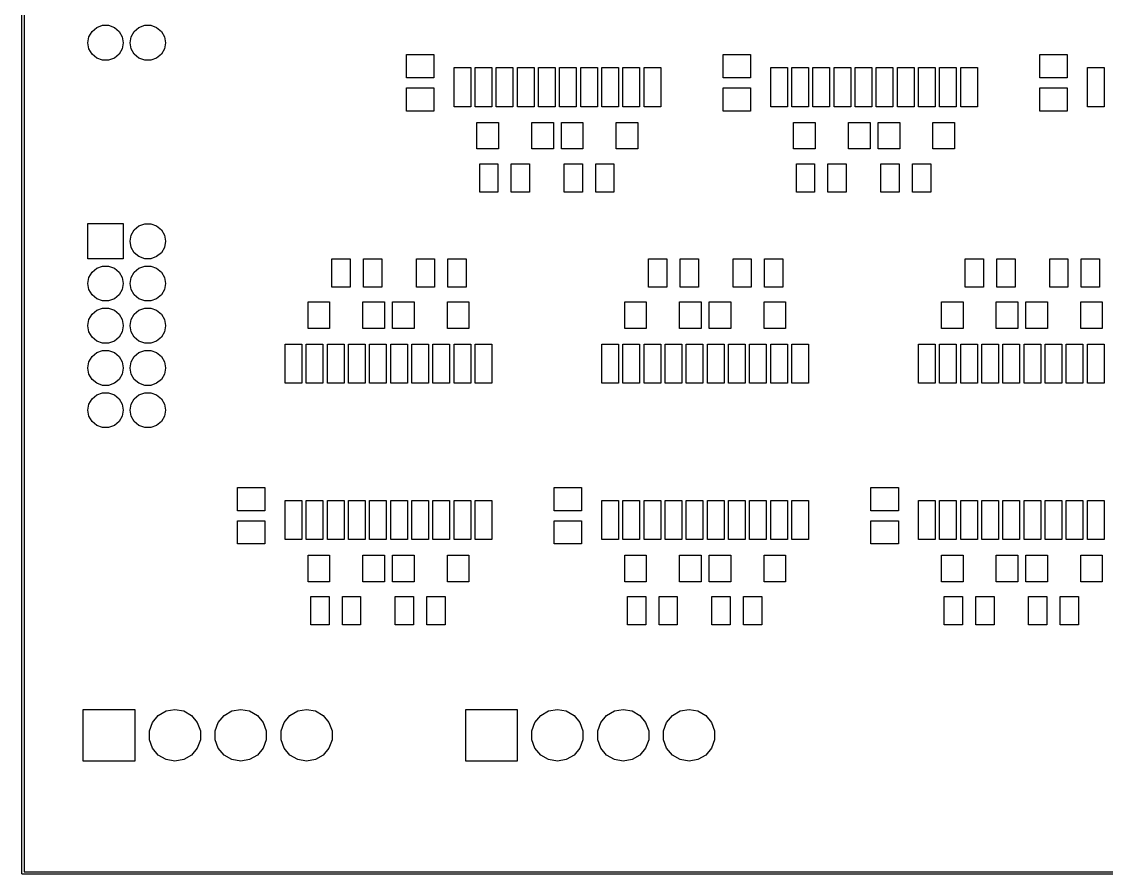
# Model space of a CAD drawing. Extents: x 25 to 125, y -125 to -25.
# Drawn here: x 24.9 to 90.2, y -125.1 to -73.8 of the extents above; entities that cross this region are included whole.
import ezdxf

# ---------------------------------------------------------------- set-up
doc = ezdxf.new("R2010")
doc.units = 0
doc.header["$MEASUREMENT"] = 0
doc.layers.add('BLACK', color=7, linetype='CONTINUOUS')

msp = doc.modelspace()

# ---------------------------------------------------------------- linework, layer by layer
at = {"layer": 'Black'}
for p, q in [((24.925, -125), (24.925, -25)), ((25.075, -25.075), (25.075, -124.925)), ((28.9725, -74.6892), (29.1572, -74.3693)), ((29.1572, -74.3693), (29.4402, -74.1318)), ((29.4402, -74.1318), (29.7873, -74.0055)), ((29.7873, -74.0055), (30.1567, -74.0055)), ((30.1567, -74.0055), (30.5038, -74.1318)), ((30.5038, -74.1318), (30.7868, -74.3693)), ((30.7868, -74.3693), (30.9715, -74.6892)), ((31.5125, -74.6892), (31.6972, -74.3693)), ((31.6972, -74.3693), (31.9802, -74.1318)), ((31.9802, -74.1318), (32.3273, -74.0055)), ((32.3273, -74.0055), (32.6967, -74.0055)), ((32.6967, -74.0055), (33.0438, -74.1318)), ((33.0438, -74.1318), (33.3268, -74.3693)), ((33.3268, -74.3693), (33.5115, -74.6892)), ((28.9084, -75.0529), (28.9725, -74.6892)), ((30.9715, -74.6892), (31.0356, -75.0529)), ((31.4484, -75.0529), (31.5125, -74.6892)), ((33.5115, -74.6892), (33.5756, -75.0529)), ((28.9084, -75.0611), (28.9084, -75.0529)), ((28.9725, -75.4248), (28.9084, -75.0611)), ((29.1572, -75.7447), (28.9725, -75.4248)), ((30.9715, -75.4248), (30.7868, -75.7447)), ((31.0356, -75.0611), (30.9715, -75.4248)), ((31.0356, -75.0529), (31.0356, -75.0611)), ((31.4484, -75.0611), (31.4484, -75.0529)), ((31.5125, -75.4248), (31.4484, -75.0611)), ((31.6972, -75.7447), (31.5125, -75.4248)), ((33.5115, -75.4248), (33.3268, -75.7447)), ((33.5756, -75.0611), (33.5115, -75.4248)), ((33.5756, -75.0529), (33.5756, -75.0611)), ((29.4402, -75.9822), (29.1572, -75.7447)), ((29.7873, -76.1085), (29.4402, -75.9822)), ((30.1567, -76.1085), (29.7873, -76.1085)), ((30.5038, -75.9822), (30.1567, -76.1085)), ((30.7868, -75.7447), (30.5038, -75.9822)), ((31.9802, -75.9822), (31.6972, -75.7447)), ((32.3273, -76.1085), (31.9802, -75.9822)), ((32.6967, -76.1085), (32.3273, -76.1085)), ((33.0438, -75.9822), (32.6967, -76.1085)), ((33.3268, -75.7447), (33.0438, -75.9822)), ((48.07, -77.17), (48.07, -75.77)), ((48.07, -75.77), (49.72, -75.77)), ((49.72, -75.77), (49.72, -77.17)), ((67.12, -77.17), (67.12, -75.77)), ((67.12, -75.77), (68.77, -75.77)), ((68.77, -75.77), (68.77, -77.17)), ((86.17, -77.17), (86.17, -75.77)), ((86.17, -75.77), (87.82, -75.77)), ((87.82, -75.77), (87.82, -77.17)), ((50.935, -78.9), (50.935, -76.55)), ((50.935, -76.55), (51.935, -76.55)), ((51.935, -76.55), (51.935, -78.9)), ((52.205, -78.9), (52.205, -76.55)), ((52.205, -76.55), (53.205, -76.55)), ((53.205, -76.55), (53.205, -78.9)), ((53.475, -78.9), (53.475, -76.55)), ((53.475, -76.55), (54.475, -76.55)), ((54.475, -76.55), (54.475, -78.9)), ((54.745, -78.9), (54.745, -76.55)), ((54.745, -76.55), (55.745, -76.55)), ((55.745, -76.55), (55.745, -78.9)), ((56.015, -78.9), (56.015, -76.55)), ((56.015, -76.55), (57.015, -76.55)), ((57.015, -76.55), (57.015, -78.9)), ((57.285, -78.9), (57.285, -76.55)), ((57.285, -76.55), (58.285, -76.55)), ((58.285, -76.55), (58.285, -78.9)), ((58.555, -78.9), (58.555, -76.55)), ((58.555, -76.55), (59.555, -76.55)), ((59.555, -76.55), (59.555, -78.9)), ((59.825, -78.9), (59.825, -76.55)), ((59.825, -76.55), (60.825, -76.55)), ((60.825, -76.55), (60.825, -78.9)), ((61.095, -78.9), (61.095, -76.55)), ((61.095, -76.55), (62.095, -76.55)), ((62.095, -76.55), (62.095, -78.9)), ((62.365, -78.9), (62.365, -76.55)), ((62.365, -76.55), (63.365, -76.55)), ((63.365, -76.55), (63.365, -78.9)), ((69.985, -78.9), (69.985, -76.55)), ((69.985, -76.55), (70.985, -76.55)), ((70.985, -76.55), (70.985, -78.9)), ((71.255, -78.9), (71.255, -76.55)), ((71.255, -76.55), (72.255, -76.55)), ((72.255, -76.55), (72.255, -78.9)), ((72.525, -78.9), (72.525, -76.55)), ((72.525, -76.55), (73.525, -76.55)), ((73.525, -76.55), (73.525, -78.9)), ((73.795, -78.9), (73.795, -76.55)), ((73.795, -76.55), (74.795, -76.55)), ((74.795, -76.55), (74.795, -78.9)), ((75.065, -78.9), (75.065, -76.55)), ((75.065, -76.55), (76.065, -76.55)), ((76.065, -76.55), (76.065, -78.9)), ((76.335, -78.9), (76.335, -76.55)), ((76.335, -76.55), (77.335, -76.55)), ((77.335, -76.55), (77.335, -78.9)), ((77.605, -78.9), (77.605, -76.55)), ((77.605, -76.55), (78.605, -76.55)), ((78.605, -76.55), (78.605, -78.9)), ((78.875, -78.9), (78.875, -76.55)), ((78.875, -76.55), (79.875, -76.55)), ((79.875, -76.55), (79.875, -78.9)), ((80.145, -78.9), (80.145, -76.55)), ((80.145, -76.55), (81.145, -76.55)), ((81.145, -76.55), (81.145, -78.9)), ((81.415, -78.9), (81.415, -76.55)), ((81.415, -76.55), (82.415, -76.55)), ((82.415, -76.55), (82.415, -78.9)), ((89.035, -78.9), (89.035, -76.55)), ((89.035, -76.55), (90.035, -76.55)), ((90.035, -76.55), (90.035, -78.9)), ((49.72, -77.17), (48.07, -77.17)), ((68.77, -77.17), (67.12, -77.17)), ((87.82, -77.17), (86.17, -77.17)), ((48.07, -79.17), (48.07, -77.77)), ((48.07, -77.77), (49.72, -77.77)), ((49.72, -77.77), (49.72, -79.17)), ((67.12, -79.17), (67.12, -77.77)), ((67.12, -77.77), (68.77, -77.77)), ((68.77, -77.77), (68.77, -79.17)), ((86.17, -79.17), (86.17, -77.77)), ((86.17, -77.77), (87.82, -77.77)), ((87.82, -77.77), (87.82, -79.17)), ((51.935, -78.9), (50.935, -78.9)), ((53.205, -78.9), (52.205, -78.9)), ((54.475, -78.9), (53.475, -78.9)), ((55.745, -78.9), (54.745, -78.9)), ((57.015, -78.9), (56.015, -78.9)), ((58.285, -78.9), (57.285, -78.9)), ((59.555, -78.9), (58.555, -78.9)), ((60.825, -78.9), (59.825, -78.9)), ((62.095, -78.9), (61.095, -78.9)), ((63.365, -78.9), (62.365, -78.9)), ((70.985, -78.9), (69.985, -78.9)), ((72.255, -78.9), (71.255, -78.9)), ((73.525, -78.9), (72.525, -78.9)), ((74.795, -78.9), (73.795, -78.9)), ((76.065, -78.9), (75.065, -78.9)), ((77.335, -78.9), (76.335, -78.9)), ((78.605, -78.9), (77.605, -78.9)), ((79.875, -78.9), (78.875, -78.9)), ((81.145, -78.9), (80.145, -78.9)), ((82.415, -78.9), (81.415, -78.9)), ((90.035, -78.9), (89.035, -78.9)), ((49.72, -79.17), (48.07, -79.17)), ((68.77, -79.17), (67.12, -79.17)), ((87.82, -79.17), (86.17, -79.17)), ((52.31, -81.445), (52.31, -79.845)), ((52.31, -79.845), (53.61, -79.845)), ((53.61, -79.845), (53.61, -81.445)), ((55.61, -81.445), (55.61, -79.845)), ((55.61, -79.845), (56.91, -79.845)), ((56.91, -79.845), (56.91, -81.445)), ((57.39, -81.445), (57.39, -79.845)), ((57.39, -79.845), (58.69, -79.845)), ((58.69, -79.845), (58.69, -81.445)), ((60.69, -81.445), (60.69, -79.845)), ((60.69, -79.845), (61.99, -79.845)), ((61.99, -79.845), (61.99, -81.445)), ((71.36, -81.445), (71.36, -79.845)), ((71.36, -79.845), (72.66, -79.845)), ((72.66, -79.845), (72.66, -81.445)), ((74.66, -81.445), (74.66, -79.845)), ((74.66, -79.845), (75.96, -79.845)), ((75.96, -79.845), (75.96, -81.445)), ((76.44, -81.445), (76.44, -79.845)), ((76.44, -79.845), (77.74, -79.845)), ((77.74, -79.845), (77.74, -81.445)), ((79.74, -81.445), (79.74, -79.845)), ((79.74, -79.845), (81.04, -79.845)), ((81.04, -79.845), (81.04, -81.445)), ((53.61, -81.445), (52.31, -81.445)), ((56.91, -81.445), (55.61, -81.445)), ((58.69, -81.445), (57.39, -81.445)), ((61.99, -81.445), (60.69, -81.445)), ((72.66, -81.445), (71.36, -81.445)), ((75.96, -81.445), (74.66, -81.445)), ((77.74, -81.445), (76.44, -81.445)), ((81.04, -81.445), (79.74, -81.445)), ((52.475, -84.035), (52.475, -82.335)), ((52.475, -82.335), (53.575, -82.335)), ((53.575, -82.335), (53.575, -84.035)), ((54.375, -84.035), (54.375, -82.335)), ((54.375, -82.335), (55.475, -82.335)), ((55.475, -82.335), (55.475, -84.035)), ((57.555, -84.035), (57.555, -82.335)), ((57.555, -82.335), (58.655, -82.335)), ((58.655, -82.335), (58.655, -84.035)), ((59.455, -84.035), (59.455, -82.335)), ((59.455, -82.335), (60.555, -82.335)), ((60.555, -82.335), (60.555, -84.035)), ((71.525, -84.035), (71.525, -82.335)), ((71.525, -82.335), (72.625, -82.335)), ((72.625, -82.335), (72.625, -84.035)), ((73.425, -84.035), (73.425, -82.335)), ((73.425, -82.335), (74.525, -82.335)), ((74.525, -82.335), (74.525, -84.035)), ((76.605, -84.035), (76.605, -82.335)), ((76.605, -82.335), (77.705, -82.335)), ((77.705, -82.335), (77.705, -84.035)), ((78.505, -84.035), (78.505, -82.335)), ((78.505, -82.335), (79.605, -82.335)), ((79.605, -82.335), (79.605, -84.035)), ((53.575, -84.035), (52.475, -84.035)), ((55.475, -84.035), (54.375, -84.035)), ((58.655, -84.035), (57.555, -84.035)), ((60.555, -84.035), (59.455, -84.035)), ((72.625, -84.035), (71.525, -84.035)), ((74.525, -84.035), (73.425, -84.035)), ((77.705, -84.035), (76.605, -84.035)), ((79.605, -84.035), (78.505, -84.035)), ((28.9084, -88.0586), (28.9084, -85.9314)), ((28.9084, -85.9314), (31.0356, -85.9314)), ((31.0356, -85.9314), (31.0356, -88.0586)), ((31.6972, -86.3073), (31.9802, -86.0698)), ((31.9802, -86.0698), (32.3273, -85.9435)), ((32.3273, -85.9435), (32.6967, -85.9435)), ((32.6967, -85.9435), (33.0438, -86.0698)), ((33.0438, -86.0698), (33.3268, -86.3073)), ((31.4484, -86.9909), (31.5125, -86.6272)), ((31.5125, -86.6272), (31.6972, -86.3073)), ((33.3268, -86.3073), (33.5115, -86.6272)), ((33.5115, -86.6272), (33.5756, -86.9909)), ((31.4484, -86.9991), (31.4484, -86.9909)), ((31.5125, -87.3628), (31.4484, -86.9991)), ((31.6972, -87.6827), (31.5125, -87.3628)), ((33.5115, -87.3628), (33.3268, -87.6827)), ((33.5756, -86.9991), (33.5115, -87.3628)), ((33.5756, -86.9909), (33.5756, -86.9991)), ((31.0356, -88.0586), (28.9084, -88.0586)), ((31.9802, -87.9202), (31.6972, -87.6827)), ((32.3273, -88.0465), (31.9802, -87.9202)), ((32.6967, -88.0465), (32.3273, -88.0465)), ((33.0438, -87.9202), (32.6967, -88.0465)), ((33.3268, -87.6827), (33.0438, -87.9202)), ((43.585, -89.75), (43.585, -88.05)), ((43.585, -88.05), (44.685, -88.05)), ((44.685, -88.05), (44.685, -89.75)), ((45.485, -89.75), (45.485, -88.05)), ((45.485, -88.05), (46.585, -88.05)), ((46.585, -88.05), (46.585, -89.75)), ((48.665, -89.75), (48.665, -88.05)), ((48.665, -88.05), (49.765, -88.05)), ((49.765, -88.05), (49.765, -89.75)), ((50.565, -89.75), (50.565, -88.05)), ((50.565, -88.05), (51.665, -88.05)), ((51.665, -88.05), (51.665, -89.75)), ((62.635, -89.75), (62.635, -88.05)), ((62.635, -88.05), (63.735, -88.05)), ((63.735, -88.05), (63.735, -89.75)), ((64.535, -89.75), (64.535, -88.05)), ((64.535, -88.05), (65.635, -88.05)), ((65.635, -88.05), (65.635, -89.75)), ((67.715, -89.75), (67.715, -88.05)), ((67.715, -88.05), (68.815, -88.05)), ((68.815, -88.05), (68.815, -89.75)), ((69.615, -89.75), (69.615, -88.05)), ((69.615, -88.05), (70.715, -88.05)), ((70.715, -88.05), (70.715, -89.75)), ((81.685, -89.75), (81.685, -88.05)), ((81.685, -88.05), (82.785, -88.05)), ((82.785, -88.05), (82.785, -89.75)), ((83.585, -89.75), (83.585, -88.05)), ((83.585, -88.05), (84.685, -88.05)), ((84.685, -88.05), (84.685, -89.75)), ((86.765, -89.75), (86.765, -88.05)), ((86.765, -88.05), (87.865, -88.05)), ((87.865, -88.05), (87.865, -89.75)), ((88.665, -89.75), (88.665, -88.05)), ((88.665, -88.05), (89.765, -88.05)), ((89.765, -88.05), (89.765, -89.75)), ((29.1572, -88.8473), (29.4402, -88.6098)), ((29.4402, -88.6098), (29.7873, -88.4835)), ((29.7873, -88.4835), (30.1567, -88.4835)), ((30.1567, -88.4835), (30.5038, -88.6098)), ((30.5038, -88.6098), (30.7868, -88.8473)), ((31.6972, -88.8473), (31.9802, -88.6098)), ((31.9802, -88.6098), (32.3273, -88.4835)), ((32.3273, -88.4835), (32.6967, -88.4835)), ((32.6967, -88.4835), (33.0438, -88.6098)), ((33.0438, -88.6098), (33.3268, -88.8473)), ((28.9084, -89.5309), (28.9725, -89.1672)), ((28.9725, -89.1672), (29.1572, -88.8473)), ((30.7868, -88.8473), (30.9715, -89.1672)), ((30.9715, -89.1672), (31.0356, -89.5309)), ((31.4484, -89.5309), (31.5125, -89.1672)), ((31.5125, -89.1672), (31.6972, -88.8473)), ((33.3268, -88.8473), (33.5115, -89.1672)), ((33.5115, -89.1672), (33.5756, -89.5309)), ((28.9084, -89.5391), (28.9084, -89.5309)), ((28.9725, -89.9028), (28.9084, -89.5391)), ((29.1572, -90.2227), (28.9725, -89.9028)), ((30.9715, -89.9028), (30.7868, -90.2227)), ((31.0356, -89.5391), (30.9715, -89.9028)), ((31.0356, -89.5309), (31.0356, -89.5391)), ((31.4484, -89.5391), (31.4484, -89.5309)), ((31.5125, -89.9028), (31.4484, -89.5391)), ((31.6972, -90.2227), (31.5125, -89.9028)), ((33.5115, -89.9028), (33.3268, -90.2227)), ((33.5756, -89.5391), (33.5115, -89.9028)), ((33.5756, -89.5309), (33.5756, -89.5391)), ((44.685, -89.75), (43.585, -89.75)), ((46.585, -89.75), (45.485, -89.75)), ((49.765, -89.75), (48.665, -89.75)), ((51.665, -89.75), (50.565, -89.75)), ((63.735, -89.75), (62.635, -89.75)), ((65.635, -89.75), (64.535, -89.75)), ((68.815, -89.75), (67.715, -89.75)), ((70.715, -89.75), (69.615, -89.75)), ((82.785, -89.75), (81.685, -89.75)), ((84.685, -89.75), (83.585, -89.75)), ((87.865, -89.75), (86.765, -89.75)), ((89.765, -89.75), (88.665, -89.75)), ((29.4402, -90.4602), (29.1572, -90.2227)), ((29.7873, -90.5865), (29.4402, -90.4602)), ((30.1567, -90.5865), (29.7873, -90.5865)), ((30.5038, -90.4602), (30.1567, -90.5865)), ((30.7868, -90.2227), (30.5038, -90.4602)), ((31.9802, -90.4602), (31.6972, -90.2227)), ((32.3273, -90.5865), (31.9802, -90.4602)), ((32.6967, -90.5865), (32.3273, -90.5865)), ((33.0438, -90.4602), (32.6967, -90.5865)), ((33.3268, -90.2227), (33.0438, -90.4602)), ((42.15, -92.24), (42.15, -90.64)), ((42.15, -90.64), (43.45, -90.64)), ((43.45, -90.64), (43.45, -92.24)), ((45.45, -92.24), (45.45, -90.64)), ((45.45, -90.64), (46.75, -90.64)), ((46.75, -90.64), (46.75, -92.24)), ((47.23, -92.24), (47.23, -90.64)), ((47.23, -90.64), (48.53, -90.64)), ((48.53, -90.64), (48.53, -92.24)), ((50.53, -92.24), (50.53, -90.64)), ((50.53, -90.64), (51.83, -90.64)), ((51.83, -90.64), (51.83, -92.24)), ((61.2, -92.24), (61.2, -90.64)), ((61.2, -90.64), (62.5, -90.64)), ((62.5, -90.64), (62.5, -92.24)), ((64.5, -92.24), (64.5, -90.64)), ((64.5, -90.64), (65.8, -90.64)), ((65.8, -90.64), (65.8, -92.24)), ((66.28, -92.24), (66.28, -90.64)), ((66.28, -90.64), (67.58, -90.64)), ((67.58, -90.64), (67.58, -92.24)), ((69.58, -92.24), (69.58, -90.64)), ((69.58, -90.64), (70.88, -90.64)), ((70.88, -90.64), (70.88, -92.24)), ((80.25, -92.24), (80.25, -90.64)), ((80.25, -90.64), (81.55, -90.64)), ((81.55, -90.64), (81.55, -92.24)), ((83.55, -92.24), (83.55, -90.64)), ((83.55, -90.64), (84.85, -90.64)), ((84.85, -90.64), (84.85, -92.24)), ((85.33, -92.24), (85.33, -90.64)), ((85.33, -90.64), (86.63, -90.64)), ((86.63, -90.64), (86.63, -92.24)), ((88.63, -92.24), (88.63, -90.64)), ((88.63, -90.64), (89.93, -90.64)), ((89.93, -90.64), (89.93, -92.24)), ((29.1572, -91.3873), (29.4402, -91.1498)), ((29.4402, -91.1498), (29.7873, -91.0235)), ((29.7873, -91.0235), (30.1567, -91.0235)), ((30.1567, -91.0235), (30.5038, -91.1498)), ((30.5038, -91.1498), (30.7868, -91.3873)), ((31.6972, -91.3873), (31.9802, -91.1498)), ((31.9802, -91.1498), (32.3273, -91.0235)), ((32.3273, -91.0235), (32.6967, -91.0235)), ((32.6967, -91.0235), (33.0438, -91.1498)), ((33.0438, -91.1498), (33.3268, -91.3873)), ((28.9084, -92.0709), (28.9725, -91.7072)), ((28.9725, -91.7072), (29.1572, -91.3873)), ((30.7868, -91.3873), (30.9715, -91.7072)), ((30.9715, -91.7072), (31.0356, -92.0709)), ((31.4484, -92.0709), (31.5125, -91.7072)), ((31.5125, -91.7072), (31.6972, -91.3873)), ((33.3268, -91.3873), (33.5115, -91.7072)), ((33.5115, -91.7072), (33.5756, -92.0709)), ((28.9084, -92.0791), (28.9084, -92.0709)), ((28.9725, -92.4428), (28.9084, -92.0791)), ((29.1572, -92.7627), (28.9725, -92.4428)), ((30.9715, -92.4428), (30.7868, -92.7627)), ((31.0356, -92.0791), (30.9715, -92.4428)), ((31.0356, -92.0709), (31.0356, -92.0791)), ((31.4484, -92.0791), (31.4484, -92.0709)), ((31.5125, -92.4428), (31.4484, -92.0791)), ((31.6972, -92.7627), (31.5125, -92.4428)), ((33.5115, -92.4428), (33.3268, -92.7627)), ((33.5756, -92.0791), (33.5115, -92.4428)), ((33.5756, -92.0709), (33.5756, -92.0791)), ((43.45, -92.24), (42.15, -92.24)), ((46.75, -92.24), (45.45, -92.24)), ((48.53, -92.24), (47.23, -92.24)), ((51.83, -92.24), (50.53, -92.24)), ((62.5, -92.24), (61.2, -92.24)), ((65.8, -92.24), (64.5, -92.24)), ((67.58, -92.24), (66.28, -92.24)), ((70.88, -92.24), (69.58, -92.24)), ((81.55, -92.24), (80.25, -92.24)), ((84.85, -92.24), (83.55, -92.24)), ((86.63, -92.24), (85.33, -92.24)), ((89.93, -92.24), (88.63, -92.24)), ((29.4402, -93.0002), (29.1572, -92.7627)), ((29.7873, -93.1265), (29.4402, -93.0002)), ((30.1567, -93.1265), (29.7873, -93.1265)), ((30.5038, -93.0002), (30.1567, -93.1265)), ((30.7868, -92.7627), (30.5038, -93.0002)), ((31.9802, -93.0002), (31.6972, -92.7627)), ((32.3273, -93.1265), (31.9802, -93.0002)), ((32.6967, -93.1265), (32.3273, -93.1265)), ((33.0438, -93.0002), (32.6967, -93.1265)), ((33.3268, -92.7627), (33.0438, -93.0002)), ((40.775, -95.535), (40.775, -93.185)), ((40.775, -93.185), (41.775, -93.185)), ((41.775, -93.185), (41.775, -95.535)), ((42.045, -95.535), (42.045, -93.185)), ((42.045, -93.185), (43.045, -93.185)), ((43.045, -93.185), (43.045, -95.535)), ((43.315, -95.535), (43.315, -93.185)), ((43.315, -93.185), (44.315, -93.185)), ((44.315, -93.185), (44.315, -95.535)), ((44.585, -95.535), (44.585, -93.185)), ((44.585, -93.185), (45.585, -93.185)), ((45.585, -93.185), (45.585, -95.535)), ((45.855, -95.535), (45.855, -93.185)), ((45.855, -93.185), (46.855, -93.185)), ((46.855, -93.185), (46.855, -95.535)), ((47.125, -95.535), (47.125, -93.185)), ((47.125, -93.185), (48.125, -93.185)), ((48.125, -93.185), (48.125, -95.535)), ((48.395, -95.535), (48.395, -93.185)), ((48.395, -93.185), (49.395, -93.185)), ((49.395, -93.185), (49.395, -95.535)), ((49.665, -95.535), (49.665, -93.185)), ((49.665, -93.185), (50.665, -93.185)), ((50.665, -93.185), (50.665, -95.535)), ((50.935, -95.535), (50.935, -93.185)), ((50.935, -93.185), (51.935, -93.185)), ((51.935, -93.185), (51.935, -95.535)), ((52.205, -95.535), (52.205, -93.185)), ((52.205, -93.185), (53.205, -93.185)), ((53.205, -93.185), (53.205, -95.535)), ((59.825, -95.535), (59.825, -93.185)), ((59.825, -93.185), (60.825, -93.185)), ((60.825, -93.185), (60.825, -95.535)), ((61.095, -95.535), (61.095, -93.185)), ((61.095, -93.185), (62.095, -93.185)), ((62.095, -93.185), (62.095, -95.535)), ((62.365, -95.535), (62.365, -93.185)), ((62.365, -93.185), (63.365, -93.185)), ((63.365, -93.185), (63.365, -95.535)), ((63.635, -95.535), (63.635, -93.185)), ((63.635, -93.185), (64.635, -93.185)), ((64.635, -93.185), (64.635, -95.535)), ((64.905, -95.535), (64.905, -93.185)), ((64.905, -93.185), (65.905, -93.185)), ((65.905, -93.185), (65.905, -95.535)), ((66.175, -95.535), (66.175, -93.185)), ((66.175, -93.185), (67.175, -93.185)), ((67.175, -93.185), (67.175, -95.535)), ((67.445, -95.535), (67.445, -93.185)), ((67.445, -93.185), (68.445, -93.185)), ((68.445, -93.185), (68.445, -95.535)), ((68.715, -95.535), (68.715, -93.185)), ((68.715, -93.185), (69.715, -93.185)), ((69.715, -93.185), (69.715, -95.535)), ((69.985, -95.535), (69.985, -93.185)), ((69.985, -93.185), (70.985, -93.185)), ((70.985, -93.185), (70.985, -95.535)), ((71.255, -95.535), (71.255, -93.185)), ((71.255, -93.185), (72.255, -93.185)), ((72.255, -93.185), (72.255, -95.535)), ((78.875, -95.535), (78.875, -93.185)), ((78.875, -93.185), (79.875, -93.185)), ((79.875, -93.185), (79.875, -95.535)), ((80.145, -95.535), (80.145, -93.185)), ((80.145, -93.185), (81.145, -93.185)), ((81.145, -93.185), (81.145, -95.535)), ((81.415, -95.535), (81.415, -93.185)), ((81.415, -93.185), (82.415, -93.185)), ((82.415, -93.185), (82.415, -95.535)), ((82.685, -95.535), (82.685, -93.185)), ((82.685, -93.185), (83.685, -93.185)), ((83.685, -93.185), (83.685, -95.535)), ((83.955, -95.535), (83.955, -93.185)), ((83.955, -93.185), (84.955, -93.185)), ((84.955, -93.185), (84.955, -95.535)), ((85.225, -95.535), (85.225, -93.185)), ((85.225, -93.185), (86.225, -93.185)), ((86.225, -93.185), (86.225, -95.535)), ((86.495, -95.535), (86.495, -93.185)), ((86.495, -93.185), (87.495, -93.185)), ((87.495, -93.185), (87.495, -95.535)), ((87.765, -95.535), (87.765, -93.185)), ((87.765, -93.185), (88.765, -93.185)), ((88.765, -93.185), (88.765, -95.535)), ((89.035, -95.535), (89.035, -93.185)), ((89.035, -93.185), (90.035, -93.185)), ((90.035, -93.185), (90.035, -95.535)), ((28.9725, -94.2472), (29.1572, -93.9273)), ((29.1572, -93.9273), (29.4402, -93.6898)), ((29.4402, -93.6898), (29.7873, -93.5635)), ((29.7873, -93.5635), (30.1567, -93.5635)), ((30.1567, -93.5635), (30.5038, -93.6898)), ((30.5038, -93.6898), (30.7868, -93.9273)), ((30.7868, -93.9273), (30.9715, -94.2472)), ((31.5125, -94.2472), (31.6972, -93.9273)), ((31.6972, -93.9273), (31.9802, -93.6898)), ((31.9802, -93.6898), (32.3273, -93.5635)), ((32.3273, -93.5635), (32.6967, -93.5635)), ((32.6967, -93.5635), (33.0438, -93.6898)), ((33.0438, -93.6898), (33.3268, -93.9273)), ((33.3268, -93.9273), (33.5115, -94.2472)), ((28.9084, -94.6109), (28.9725, -94.2472)), ((30.9715, -94.2472), (31.0356, -94.6109)), ((31.4484, -94.6109), (31.5125, -94.2472)), ((33.5115, -94.2472), (33.5756, -94.6109)), ((28.9084, -94.6191), (28.9084, -94.6109)), ((28.9725, -94.9828), (28.9084, -94.6191)), ((29.1572, -95.3027), (28.9725, -94.9828)), ((30.9715, -94.9828), (30.7868, -95.3027)), ((31.0356, -94.6191), (30.9715, -94.9828)), ((31.0356, -94.6109), (31.0356, -94.6191)), ((31.4484, -94.6191), (31.4484, -94.6109)), ((31.5125, -94.9828), (31.4484, -94.6191)), ((31.6972, -95.3027), (31.5125, -94.9828)), ((33.5115, -94.9828), (33.3268, -95.3027)), ((33.5756, -94.6191), (33.5115, -94.9828)), ((33.5756, -94.6109), (33.5756, -94.6191)), ((29.4402, -95.5402), (29.1572, -95.3027)), ((29.7873, -95.6665), (29.4402, -95.5402)), ((30.1567, -95.6665), (29.7873, -95.6665)), ((30.5038, -95.5402), (30.1567, -95.6665)), ((30.7868, -95.3027), (30.5038, -95.5402)), ((31.9802, -95.5402), (31.6972, -95.3027)), ((32.3273, -95.6665), (31.9802, -95.5402)), ((32.6967, -95.6665), (32.3273, -95.6665)), ((33.0438, -95.5402), (32.6967, -95.6665)), ((33.3268, -95.3027), (33.0438, -95.5402)), ((41.775, -95.535), (40.775, -95.535)), ((43.045, -95.535), (42.045, -95.535)), ((44.315, -95.535), (43.315, -95.535)), ((45.585, -95.535), (44.585, -95.535)), ((46.855, -95.535), (45.855, -95.535)), ((48.125, -95.535), (47.125, -95.535)), ((49.395, -95.535), (48.395, -95.535)), ((50.665, -95.535), (49.665, -95.535)), ((51.935, -95.535), (50.935, -95.535)), ((53.205, -95.535), (52.205, -95.535)), ((60.825, -95.535), (59.825, -95.535)), ((62.095, -95.535), (61.095, -95.535)), ((63.365, -95.535), (62.365, -95.535)), ((64.635, -95.535), (63.635, -95.535)), ((65.905, -95.535), (64.905, -95.535)), ((67.175, -95.535), (66.175, -95.535)), ((68.445, -95.535), (67.445, -95.535)), ((69.715, -95.535), (68.715, -95.535)), ((70.985, -95.535), (69.985, -95.535)), ((72.255, -95.535), (71.255, -95.535)), ((79.875, -95.535), (78.875, -95.535)), ((81.145, -95.535), (80.145, -95.535)), ((82.415, -95.535), (81.415, -95.535)), ((83.685, -95.535), (82.685, -95.535)), ((84.955, -95.535), (83.955, -95.535)), ((86.225, -95.535), (85.225, -95.535)), ((87.495, -95.535), (86.495, -95.535)), ((88.765, -95.535), (87.765, -95.535)), ((90.035, -95.535), (89.035, -95.535)), ((28.9725, -96.7872), (29.1572, -96.4673)), ((29.1572, -96.4673), (29.4402, -96.2298)), ((29.4402, -96.2298), (29.7873, -96.1035)), ((29.7873, -96.1035), (30.1567, -96.1035)), ((30.1567, -96.1035), (30.5038, -96.2298)), ((30.5038, -96.2298), (30.7868, -96.4673)), ((30.7868, -96.4673), (30.9715, -96.7872)), ((31.5125, -96.7872), (31.6972, -96.4673)), ((31.6972, -96.4673), (31.9802, -96.2298)), ((31.9802, -96.2298), (32.3273, -96.1035)), ((32.3273, -96.1035), (32.6967, -96.1035)), ((32.6967, -96.1035), (33.0438, -96.2298)), ((33.0438, -96.2298), (33.3268, -96.4673)), ((33.3268, -96.4673), (33.5115, -96.7872)), ((28.9084, -97.1509), (28.9725, -96.7872)), ((28.9084, -97.1591), (28.9084, -97.1509)), ((28.9725, -97.5228), (28.9084, -97.1591)), ((30.9715, -96.7872), (31.0356, -97.1509)), ((31.0356, -97.1591), (30.9715, -97.5228)), ((31.0356, -97.1509), (31.0356, -97.1591)), ((31.4484, -97.1509), (31.5125, -96.7872)), ((31.4484, -97.1591), (31.4484, -97.1509)), ((31.5125, -97.5228), (31.4484, -97.1591)), ((33.5115, -96.7872), (33.5756, -97.1509)), ((33.5756, -97.1591), (33.5115, -97.5228)), ((33.5756, -97.1509), (33.5756, -97.1591)), ((29.1572, -97.8427), (28.9725, -97.5228)), ((29.4402, -98.0802), (29.1572, -97.8427)), ((30.7868, -97.8427), (30.5038, -98.0802)), ((30.9715, -97.5228), (30.7868, -97.8427)), ((31.6972, -97.8427), (31.5125, -97.5228)), ((31.9802, -98.0802), (31.6972, -97.8427)), ((33.3268, -97.8427), (33.0438, -98.0802)), ((33.5115, -97.5228), (33.3268, -97.8427)), ((29.7873, -98.2065), (29.4402, -98.0802)), ((30.1567, -98.2065), (29.7873, -98.2065)), ((30.5038, -98.0802), (30.1567, -98.2065)), ((32.3273, -98.2065), (31.9802, -98.0802)), ((32.6967, -98.2065), (32.3273, -98.2065)), ((33.0438, -98.0802), (32.6967, -98.2065)), ((37.91, -103.205), (37.91, -101.805)), ((37.91, -101.805), (39.56, -101.805)), ((39.56, -101.805), (39.56, -103.205)), ((56.96, -103.205), (56.96, -101.805)), ((56.96, -101.805), (58.61, -101.805)), ((58.61, -101.805), (58.61, -103.205)), ((76.01, -103.205), (76.01, -101.805)), ((76.01, -101.805), (77.66, -101.805)), ((77.66, -101.805), (77.66, -103.205)), ((40.775, -104.935), (40.775, -102.585)), ((40.775, -102.585), (41.775, -102.585)), ((41.775, -102.585), (41.775, -104.935)), ((42.045, -104.935), (42.045, -102.585)), ((42.045, -102.585), (43.045, -102.585)), ((43.045, -102.585), (43.045, -104.935)), ((43.315, -104.935), (43.315, -102.585)), ((43.315, -102.585), (44.315, -102.585)), ((44.315, -102.585), (44.315, -104.935)), ((44.585, -104.935), (44.585, -102.585)), ((44.585, -102.585), (45.585, -102.585)), ((45.585, -102.585), (45.585, -104.935)), ((45.855, -104.935), (45.855, -102.585)), ((45.855, -102.585), (46.855, -102.585)), ((46.855, -102.585), (46.855, -104.935)), ((47.125, -104.935), (47.125, -102.585)), ((47.125, -102.585), (48.125, -102.585)), ((48.125, -102.585), (48.125, -104.935)), ((48.395, -104.935), (48.395, -102.585)), ((48.395, -102.585), (49.395, -102.585)), ((49.395, -102.585), (49.395, -104.935)), ((49.665, -104.935), (49.665, -102.585)), ((49.665, -102.585), (50.665, -102.585)), ((50.665, -102.585), (50.665, -104.935)), ((50.935, -104.935), (50.935, -102.585)), ((50.935, -102.585), (51.935, -102.585)), ((51.935, -102.585), (51.935, -104.935)), ((52.205, -104.935), (52.205, -102.585)), ((52.205, -102.585), (53.205, -102.585)), ((53.205, -102.585), (53.205, -104.935)), ((59.825, -104.935), (59.825, -102.585)), ((59.825, -102.585), (60.825, -102.585)), ((60.825, -102.585), (60.825, -104.935)), ((61.095, -104.935), (61.095, -102.585)), ((61.095, -102.585), (62.095, -102.585)), ((62.095, -102.585), (62.095, -104.935)), ((62.365, -104.935), (62.365, -102.585)), ((62.365, -102.585), (63.365, -102.585)), ((63.365, -102.585), (63.365, -104.935)), ((63.635, -104.935), (63.635, -102.585)), ((63.635, -102.585), (64.635, -102.585)), ((64.635, -102.585), (64.635, -104.935)), ((64.905, -104.935), (64.905, -102.585)), ((64.905, -102.585), (65.905, -102.585)), ((65.905, -102.585), (65.905, -104.935)), ((66.175, -104.935), (66.175, -102.585)), ((66.175, -102.585), (67.175, -102.585)), ((67.175, -102.585), (67.175, -104.935)), ((67.445, -104.935), (67.445, -102.585)), ((67.445, -102.585), (68.445, -102.585)), ((68.445, -102.585), (68.445, -104.935)), ((68.715, -104.935), (68.715, -102.585)), ((68.715, -102.585), (69.715, -102.585)), ((69.715, -102.585), (69.715, -104.935)), ((69.985, -104.935), (69.985, -102.585)), ((69.985, -102.585), (70.985, -102.585)), ((70.985, -102.585), (70.985, -104.935)), ((71.255, -104.935), (71.255, -102.585)), ((71.255, -102.585), (72.255, -102.585)), ((72.255, -102.585), (72.255, -104.935)), ((78.875, -104.935), (78.875, -102.585)), ((78.875, -102.585), (79.875, -102.585)), ((79.875, -102.585), (79.875, -104.935)), ((80.145, -104.935), (80.145, -102.585)), ((80.145, -102.585), (81.145, -102.585)), ((81.145, -102.585), (81.145, -104.935)), ((81.415, -104.935), (81.415, -102.585)), ((81.415, -102.585), (82.415, -102.585)), ((82.415, -102.585), (82.415, -104.935)), ((82.685, -104.935), (82.685, -102.585)), ((82.685, -102.585), (83.685, -102.585)), ((83.685, -102.585), (83.685, -104.935)), ((83.955, -104.935), (83.955, -102.585)), ((83.955, -102.585), (84.955, -102.585)), ((84.955, -102.585), (84.955, -104.935)), ((85.225, -104.935), (85.225, -102.585)), ((85.225, -102.585), (86.225, -102.585)), ((86.225, -102.585), (86.225, -104.935)), ((86.495, -104.935), (86.495, -102.585)), ((86.495, -102.585), (87.495, -102.585)), ((87.495, -102.585), (87.495, -104.935)), ((87.765, -104.935), (87.765, -102.585)), ((87.765, -102.585), (88.765, -102.585)), ((88.765, -102.585), (88.765, -104.935)), ((89.035, -104.935), (89.035, -102.585)), ((89.035, -102.585), (90.035, -102.585)), ((90.035, -102.585), (90.035, -104.935)), ((39.56, -103.205), (37.91, -103.205)), ((58.61, -103.205), (56.96, -103.205)), ((77.66, -103.205), (76.01, -103.205)), ((37.91, -105.205), (37.91, -103.805)), ((37.91, -103.805), (39.56, -103.805)), ((39.56, -103.805), (39.56, -105.205)), ((56.96, -105.205), (56.96, -103.805)), ((56.96, -103.805), (58.61, -103.805)), ((58.61, -103.805), (58.61, -105.205)), ((76.01, -105.205), (76.01, -103.805)), ((76.01, -103.805), (77.66, -103.805)), ((77.66, -103.805), (77.66, -105.205)), ((41.775, -104.935), (40.775, -104.935)), ((43.045, -104.935), (42.045, -104.935)), ((44.315, -104.935), (43.315, -104.935)), ((45.585, -104.935), (44.585, -104.935)), ((46.855, -104.935), (45.855, -104.935)), ((48.125, -104.935), (47.125, -104.935)), ((49.395, -104.935), (48.395, -104.935)), ((50.665, -104.935), (49.665, -104.935)), ((51.935, -104.935), (50.935, -104.935)), ((53.205, -104.935), (52.205, -104.935)), ((60.825, -104.935), (59.825, -104.935)), ((62.095, -104.935), (61.095, -104.935)), ((63.365, -104.935), (62.365, -104.935)), ((64.635, -104.935), (63.635, -104.935)), ((65.905, -104.935), (64.905, -104.935)), ((67.175, -104.935), (66.175, -104.935)), ((68.445, -104.935), (67.445, -104.935)), ((69.715, -104.935), (68.715, -104.935)), ((70.985, -104.935), (69.985, -104.935)), ((72.255, -104.935), (71.255, -104.935)), ((79.875, -104.935), (78.875, -104.935)), ((81.145, -104.935), (80.145, -104.935)), ((82.415, -104.935), (81.415, -104.935)), ((83.685, -104.935), (82.685, -104.935)), ((84.955, -104.935), (83.955, -104.935)), ((86.225, -104.935), (85.225, -104.935)), ((87.495, -104.935), (86.495, -104.935)), ((88.765, -104.935), (87.765, -104.935)), ((90.035, -104.935), (89.035, -104.935)), ((39.56, -105.205), (37.91, -105.205)), ((58.61, -105.205), (56.96, -105.205)), ((77.66, -105.205), (76.01, -105.205)), ((42.15, -107.48), (42.15, -105.88)), ((42.15, -105.88), (43.45, -105.88)), ((43.45, -105.88), (43.45, -107.48)), ((45.45, -107.48), (45.45, -105.88)), ((45.45, -105.88), (46.75, -105.88)), ((46.75, -105.88), (46.75, -107.48)), ((47.23, -107.48), (47.23, -105.88)), ((47.23, -105.88), (48.53, -105.88)), ((48.53, -105.88), (48.53, -107.48)), ((50.53, -107.48), (50.53, -105.88)), ((50.53, -105.88), (51.83, -105.88)), ((51.83, -105.88), (51.83, -107.48)), ((61.2, -107.48), (61.2, -105.88)), ((61.2, -105.88), (62.5, -105.88)), ((62.5, -105.88), (62.5, -107.48)), ((64.5, -107.48), (64.5, -105.88)), ((64.5, -105.88), (65.8, -105.88)), ((65.8, -105.88), (65.8, -107.48)), ((66.28, -107.48), (66.28, -105.88)), ((66.28, -105.88), (67.58, -105.88)), ((67.58, -105.88), (67.58, -107.48)), ((69.58, -107.48), (69.58, -105.88)), ((69.58, -105.88), (70.88, -105.88)), ((70.88, -105.88), (70.88, -107.48)), ((80.25, -107.48), (80.25, -105.88)), ((80.25, -105.88), (81.55, -105.88)), ((81.55, -105.88), (81.55, -107.48)), ((83.55, -107.48), (83.55, -105.88)), ((83.55, -105.88), (84.85, -105.88)), ((84.85, -105.88), (84.85, -107.48)), ((85.33, -107.48), (85.33, -105.88)), ((85.33, -105.88), (86.63, -105.88)), ((86.63, -105.88), (86.63, -107.48)), ((88.63, -107.48), (88.63, -105.88)), ((88.63, -105.88), (89.93, -105.88)), ((89.93, -105.88), (89.93, -107.48)), ((43.45, -107.48), (42.15, -107.48)), ((46.75, -107.48), (45.45, -107.48)), ((48.53, -107.48), (47.23, -107.48)), ((51.83, -107.48), (50.53, -107.48)), ((62.5, -107.48), (61.2, -107.48)), ((65.8, -107.48), (64.5, -107.48)), ((67.58, -107.48), (66.28, -107.48)), ((70.88, -107.48), (69.58, -107.48)), ((81.55, -107.48), (80.25, -107.48)), ((84.85, -107.48), (83.55, -107.48)), ((86.63, -107.48), (85.33, -107.48)), ((89.93, -107.48), (88.63, -107.48)), ((42.315, -110.07), (42.315, -108.37)), ((42.315, -108.37), (43.415, -108.37)), ((43.415, -108.37), (43.415, -110.07)), ((44.215, -110.07), (44.215, -108.37)), ((44.215, -108.37), (45.315, -108.37)), ((45.315, -108.37), (45.315, -110.07)), ((47.395, -110.07), (47.395, -108.37)), ((47.395, -108.37), (48.495, -108.37)), ((48.495, -108.37), (48.495, -110.07)), ((49.295, -110.07), (49.295, -108.37)), ((49.295, -108.37), (50.395, -108.37)), ((50.395, -108.37), (50.395, -110.07)), ((61.365, -110.07), (61.365, -108.37)), ((61.365, -108.37), (62.465, -108.37)), ((62.465, -108.37), (62.465, -110.07)), ((63.265, -110.07), (63.265, -108.37)), ((63.265, -108.37), (64.365, -108.37)), ((64.365, -108.37), (64.365, -110.07)), ((66.445, -110.07), (66.445, -108.37)), ((66.445, -108.37), (67.545, -108.37)), ((67.545, -108.37), (67.545, -110.07)), ((68.345, -110.07), (68.345, -108.37)), ((68.345, -108.37), (69.445, -108.37)), ((69.445, -108.37), (69.445, -110.07)), ((80.415, -110.07), (80.415, -108.37)), ((80.415, -108.37), (81.515, -108.37)), ((81.515, -108.37), (81.515, -110.07)), ((82.315, -110.07), (82.315, -108.37)), ((82.315, -108.37), (83.415, -108.37)), ((83.415, -108.37), (83.415, -110.07)), ((85.495, -110.07), (85.495, -108.37)), ((85.495, -108.37), (86.595, -108.37)), ((86.595, -108.37), (86.595, -110.07)), ((87.395, -110.07), (87.395, -108.37)), ((87.395, -108.37), (88.495, -108.37)), ((88.495, -108.37), (88.495, -110.07)), ((43.415, -110.07), (42.315, -110.07)), ((45.315, -110.07), (44.215, -110.07)), ((48.495, -110.07), (47.395, -110.07)), ((50.395, -110.07), (49.295, -110.07)), ((62.465, -110.07), (61.365, -110.07)), ((64.365, -110.07), (63.265, -110.07)), ((67.545, -110.07), (66.445, -110.07)), ((69.445, -110.07), (68.345, -110.07)), ((81.515, -110.07), (80.415, -110.07)), ((83.415, -110.07), (82.315, -110.07)), ((86.595, -110.07), (85.495, -110.07)), ((88.495, -110.07), (87.395, -110.07)), ((28.63, -118.263), (28.63, -115.163)), ((28.63, -115.163), (31.73, -115.163)), ((31.73, -115.163), (31.73, -118.263)), ((33.1399, -115.521), (33.6078, -115.251)), ((33.6078, -115.251), (34.14, -115.157)), ((34.14, -115.157), (34.6722, -115.251)), ((34.6722, -115.251), (35.1401, -115.521)), ((37.0999, -115.521), (37.5678, -115.251)), ((37.5678, -115.251), (38.1, -115.157)), ((38.1, -115.157), (38.6322, -115.251)), ((38.6322, -115.251), (39.1001, -115.521)), ((41.0599, -115.521), (41.5278, -115.251)), ((41.5278, -115.251), (42.06, -115.157)), ((42.06, -115.157), (42.5922, -115.251)), ((42.5922, -115.251), (43.0601, -115.521)), ((51.64, -118.263), (51.64, -115.163)), ((51.64, -115.163), (54.74, -115.163)), ((54.74, -115.163), (54.74, -118.263)), ((56.1499, -115.521), (56.6178, -115.251)), ((56.6178, -115.251), (57.15, -115.157)), ((57.15, -115.157), (57.6822, -115.251)), ((57.6822, -115.251), (58.1501, -115.521)), ((60.1099, -115.521), (60.5778, -115.251)), ((60.5778, -115.251), (61.11, -115.157)), ((61.11, -115.157), (61.6422, -115.251)), ((61.6422, -115.251), (62.1101, -115.521)), ((64.0699, -115.521), (64.5378, -115.251)), ((64.5378, -115.251), (65.07, -115.157)), ((65.07, -115.157), (65.6022, -115.251)), ((65.6022, -115.251), (66.0701, -115.521)), ((32.6077, -116.443), (32.7925, -115.935)), ((32.7925, -115.935), (33.1399, -115.521)), ((35.1401, -115.521), (35.4875, -115.935)), ((35.4875, -115.935), (35.6723, -116.443)), ((36.5677, -116.443), (36.7525, -115.935)), ((36.7525, -115.935), (37.0999, -115.521)), ((39.1001, -115.521), (39.4475, -115.935)), ((39.4475, -115.935), (39.6323, -116.443)), ((40.5277, -116.443), (40.7125, -115.935)), ((40.7125, -115.935), (41.0599, -115.521)), ((43.0601, -115.521), (43.4075, -115.935)), ((43.4075, -115.935), (43.5923, -116.443)), ((55.6177, -116.443), (55.8025, -115.935)), ((55.8025, -115.935), (56.1499, -115.521)), ((58.1501, -115.521), (58.4975, -115.935)), ((58.4975, -115.935), (58.6823, -116.443)), ((59.5777, -116.443), (59.7625, -115.935)), ((59.7625, -115.935), (60.1099, -115.521)), ((62.1101, -115.521), (62.4575, -115.935)), ((62.4575, -115.935), (62.6423, -116.443)), ((63.5377, -116.443), (63.7225, -115.935)), ((63.7225, -115.935), (64.0699, -115.521)), ((66.0701, -115.521), (66.4175, -115.935)), ((66.4175, -115.935), (66.6023, -116.443)), ((32.6077, -116.983), (32.6077, -116.443)), ((35.6723, -116.443), (35.6723, -116.983)), ((36.5677, -116.983), (36.5677, -116.443)), ((39.6323, -116.443), (39.6323, -116.983)), ((40.5277, -116.983), (40.5277, -116.443)), ((43.5923, -116.443), (43.5923, -116.983)), ((55.6177, -116.983), (55.6177, -116.443)), ((58.6823, -116.443), (58.6823, -116.983)), ((59.5777, -116.983), (59.5777, -116.443)), ((62.6423, -116.443), (62.6423, -116.983)), ((63.5377, -116.983), (63.5377, -116.443)), ((66.6023, -116.443), (66.6023, -116.983)), ((32.7925, -117.491), (32.6077, -116.983)), ((35.6723, -116.983), (35.4875, -117.491)), ((36.7525, -117.491), (36.5677, -116.983)), ((39.6323, -116.983), (39.4475, -117.491)), ((40.7125, -117.491), (40.5277, -116.983)), ((43.5923, -116.983), (43.4075, -117.491)), ((55.8025, -117.491), (55.6177, -116.983)), ((58.6823, -116.983), (58.4975, -117.491)), ((59.7625, -117.491), (59.5777, -116.983)), ((62.6423, -116.983), (62.4575, -117.491)), ((63.7225, -117.491), (63.5377, -116.983)), ((66.6023, -116.983), (66.4175, -117.491)), ((33.1399, -117.905), (32.7925, -117.491)), ((33.6078, -118.175), (33.1399, -117.905)), ((35.1401, -117.905), (34.6722, -118.175)), ((35.4875, -117.491), (35.1401, -117.905)), ((37.0999, -117.905), (36.7525, -117.491)), ((37.5678, -118.175), (37.0999, -117.905)), ((39.1001, -117.905), (38.6322, -118.175)), ((39.4475, -117.491), (39.1001, -117.905)), ((41.0599, -117.905), (40.7125, -117.491)), ((41.5278, -118.175), (41.0599, -117.905)), ((43.0601, -117.905), (42.5922, -118.175)), ((43.4075, -117.491), (43.0601, -117.905)), ((56.1499, -117.905), (55.8025, -117.491)), ((56.6178, -118.175), (56.1499, -117.905)), ((58.1501, -117.905), (57.6822, -118.175)), ((58.4975, -117.491), (58.1501, -117.905)), ((60.1099, -117.905), (59.7625, -117.491)), ((60.5778, -118.175), (60.1099, -117.905)), ((62.1101, -117.905), (61.6422, -118.175)), ((62.4575, -117.491), (62.1101, -117.905)), ((64.0699, -117.905), (63.7225, -117.491)), ((64.5378, -118.175), (64.0699, -117.905)), ((66.0701, -117.905), (65.6022, -118.175)), ((66.4175, -117.491), (66.0701, -117.905)), ((31.73, -118.263), (28.63, -118.263)), ((34.14, -118.269), (33.6078, -118.175)), ((34.6722, -118.175), (34.14, -118.269)), ((38.1, -118.269), (37.5678, -118.175)), ((38.6322, -118.175), (38.1, -118.269)), ((42.06, -118.269), (41.5278, -118.175)), ((42.5922, -118.175), (42.06, -118.269)), ((54.74, -118.263), (51.64, -118.263)), ((57.15, -118.269), (56.6178, -118.175)), ((57.6822, -118.175), (57.15, -118.269)), ((61.11, -118.269), (60.5778, -118.175)), ((61.6422, -118.175), (61.11, -118.269)), ((65.07, -118.269), (64.5378, -118.175)), ((65.6022, -118.175), (65.07, -118.269)), ((24.9261, -125.006), (24.925, -125)), ((24.9261, -125.013), (24.9261, -125.006)), ((24.9284, -125.019), (24.9261, -125.013)), ((24.9295, -125.026), (24.9284, -125.019)), ((24.9328, -125.031), (24.9295, -125.026)), ((24.935, -125.037), (24.9328, -125.031)), ((24.9393, -125.043), (24.935, -125.037)), ((24.9425, -125.048), (24.9393, -125.043)), ((24.9476, -125.052), (24.9425, -125.048)), ((24.9518, -125.057), (24.9476, -125.052)), ((24.9575, -125.061), (24.9518, -125.057)), ((24.9625, -125.065), (24.9575, -125.061)), ((24.9687, -125.067), (24.9625, -125.065)), ((24.9743, -125.07), (24.9687, -125.067)), ((24.9808, -125.072), (24.9743, -125.07)), ((24.987, -125.074), (24.9808, -125.072)), ((24.9935, -125.074), (24.987, -125.074)), ((25, -125.075), (24.9935, -125.074)), ((125, -125.075), (25, -125.075)), ((25.075, -124.925), (124.925, -124.925))]:
    msp.add_line(p, q, dxfattribs=at)

doc.saveas('drawing.dxf')
